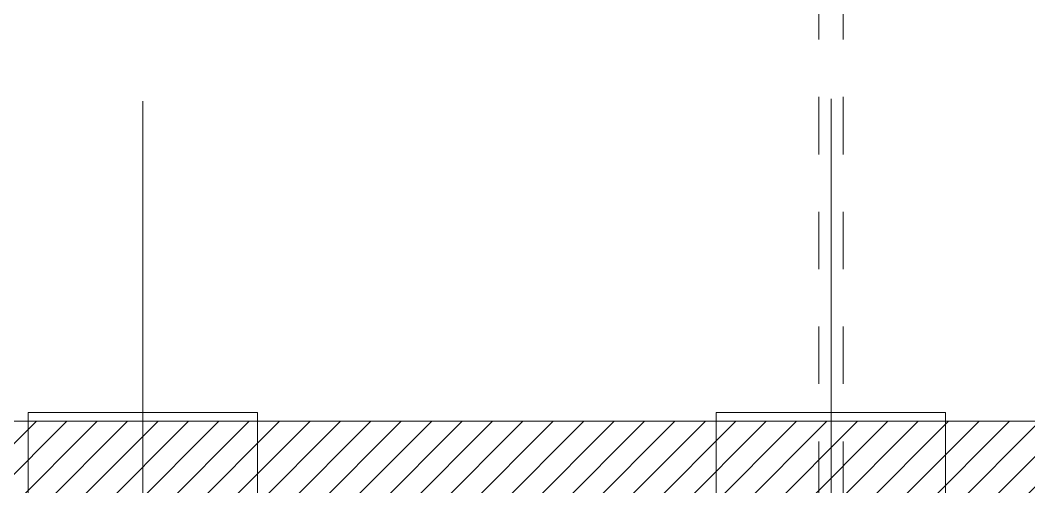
# Model space of a CAD drawing. Extents: x 6529560 to 6558080, y 5579316 to 5588131.
# Drawn here: x 6543606.21 to 6543615.01, y 5579518.57 to 5579522.64 of the extents above; entities that cross this region are included whole.
import ezdxf

# ---------------------------------------------------------------- set-up
doc = ezdxf.new("R2010")
doc.units = 0
doc.header["$MEASUREMENT"] = 0
doc.linetypes.add('0.5_0.5', pattern=[1, 0.5, -0.5])
doc.linetypes.add('ACAD_ISO10W100', pattern=[18, 12, -3, 0, -3])
doc.layers.get('0').update_dxf_attribs({"color": 2, "linetype": 'CONTINUOUS', "lineweight": 5})
for name, color, linetype, lineweight in [('arch_fundamenty na rzucie', 3, 'CONTINUOUS', 15), ('arch_osie', 181, 'CONTINUOUS', 5), ('arch_wzmocnienie plyty betonowej', 6, 'CONTINUOUS', 15), ('arch_zadaszenie kratownica', 94, 'CONTINUOUS', 15)]:
    doc.layers.add(name, color=color, linetype=linetype, lineweight=lineweight)

# ---------------------------------------------------------------- blocks, each defined once
blk = doc.blocks.new('biura_parter_hala')
at = {"layer": 'arch_fundamenty na rzucie', "extrusion": (4.9483997e-09, 8.021447e-10, 1), "elevation": -0.0368575220855849}
for points in [[(90.6994450846687, 0.699878609739244), (88.69944509118795, 0.7000832278281451), (88.69924046564847, -1.299916757270693), (90.6992404544726, -1.300121378153562)], [(96.69937478005886, 0.6998786041513086), (94.6993747865781, 0.7000832222402096), (94.69917016103862, -1.299916762858629), (96.69917014986277, -1.300121383741497)]]:
    blk.add_lwpolyline(points, close=True, dxfattribs=at)

msp = doc.modelspace()

# ---------------------------------------------------------------- hatches: boundary and pattern name
at = {"layer": 'arch_wzmocnienie plyty betonowej', "transparency": 33554597}
h = msp.add_hatch(dxfattribs=at)
h.set_pattern_fill('ANSI31', color=256, scale=1.5, style=0)
h.set_pattern_definition([(45, (225.7260103076696, 143.3795363781974), (-0.1325825214724776, 0.1325825214724777), [])])
h.paths.add_polyline_path([(6543624.582240404, 5579602.479571113), (6543625.582257184, 5579602.479571128), (6543625.582240363, 5579608.520169343), (6543516.982245128, 5579608.520169307), (6543516.982247426, 5579518.150203206), (6543625.582236773, 5579518.14520321), (6543625.582240911, 5579522.445972868), (6543624.582240911, 5579522.445972859), (6543624.582239991, 5579519.145249251), (6543517.982245747, 5579519.150202854), (6543517.982245718, 5579607.520169307), (6543624.582240369, 5579607.520170049)])

# ---------------------------------------------------------------- linework, layer by layer
at = {"layer": 'arch_fundamenty na rzucie', "extrusion": (4.9483997e-09, 8.021447e-10, 1)}
for points in [[(6543608.28168179, 5579519.220047943), (6543606.281681796, 5579519.220252562), (6543606.28147717, 5579517.220252577), (6543608.28147716, 5579517.220047955)], [(6543614.281611485, 5579519.220047938), (6543612.281611492, 5579519.220252556), (6543612.281406866, 5579517.220252571), (6543614.281406855, 5579517.220047949)]]:
    msp.add_lwpolyline(points, close=True, dxfattribs=at)
at = {"layer": 'arch_osie', "linetype": 'ACAD_ISO10W100', "ltscale": 0.3, "extrusion": (-4.9483178e-09, -8.026501e-10, 1)}
for points in [[(6543613.282234409, 5579501.853900866), (6543613.282246433, 5579613.565234633)], [(6543607.282234408, 5579501.853898523), (6543607.282237123, 5579521.933252907)]]:
    msp.add_lwpolyline(points, dxfattribs=at)
at = {"layer": 'arch_wzmocnienie plyty betonowej'}
msp.add_lwpolyline([(6543624.582240404, 5579602.479571113), (6543625.582257184, 5579602.479571128), (6543625.582240363, 5579608.520169343), (6543516.982245128, 5579608.520169307), (6543516.982247426, 5579518.150203206), (6543625.582236773, 5579518.14520321), (6543625.582240911, 5579522.445972868), (6543624.582240911, 5579522.445972859), (6543624.582239991, 5579519.145249251), (6543517.982245747, 5579519.150202854), (6543517.982245718, 5579607.520169307), (6543624.582240369, 5579607.520170049)], close=True, dxfattribs=at)
at = {"layer": 'arch_zadaszenie kratownica', "linetype": '0.5_0.5'}
for points in [[(6543613.177236501, 5579518.470144854), (6543613.177236472, 5579608.520159937)], [(6543613.387236502, 5579518.470144854), (6543613.387236472, 5579608.520159937)]]:
    msp.add_lwpolyline(points, dxfattribs=at)

# ---------------------------------------------------------------- block references
msp.add_blockref('biura_parter_hala', (6543517.582236774, 5579518.520169346, 13.87958101109268))

doc.saveas('drawing.dxf')
